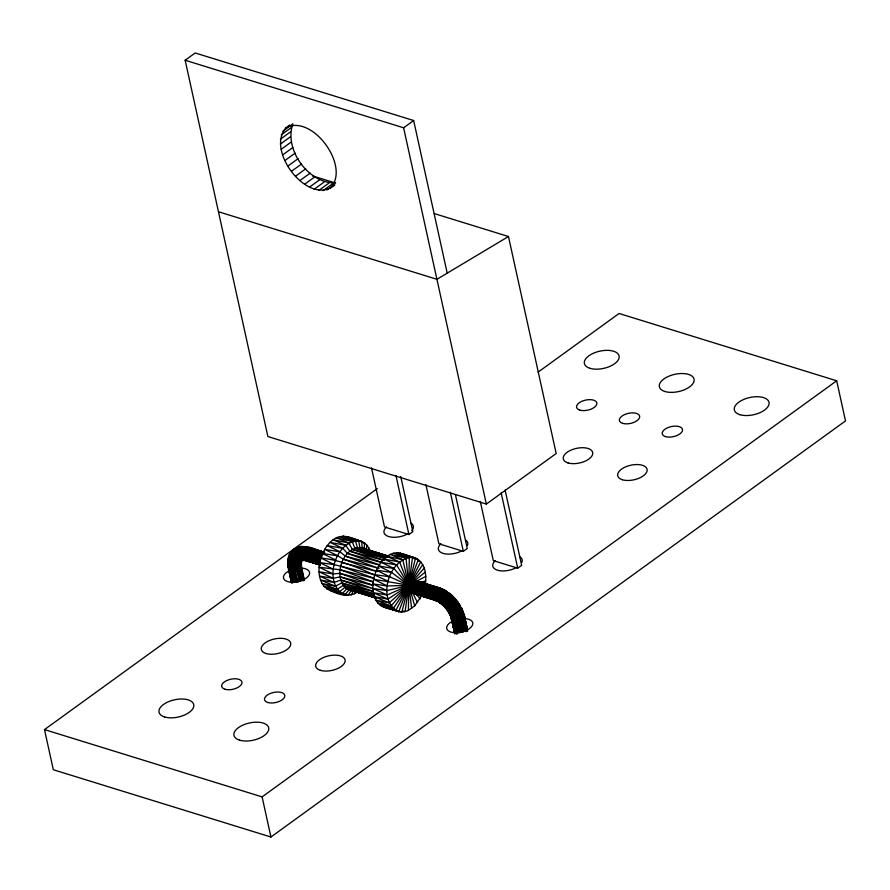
<?xml version="1.0" encoding="UTF-8"?>
<svg xmlns="http://www.w3.org/2000/svg" width="890" height="890" viewBox="0 0 890 890"><rect width="100%" height="100%" fill="white"/><g stroke="black" fill="none" stroke-linecap="round" stroke-linejoin="round"><path stroke-width="1.33" d="M454.879 633.836L451.13 617.816L451.675 616.269M334.662 185.12C307.272 208.127 260.881 144.692 289.628 125.034M335.652 182.928C308.441 183.74 283.821 149.553 292.866 123.91L282.831 131.175M357.769 591.783C347.712 599.248 332.76 593.118 324.049 586.388C318.742 579.768 318.264 570.646 319.721 562.602C321.557 553.825 325.885 545.247 333.138 539.74C342.639 532.22 354.954 539.017 364.433 542.9L364.344 549.23L378.851 553.914M425.209 584.419C426.866 574.996 425.22 562.513 415.541 558.041C407.364 556.328 398.609 550.065 390.243 554.459C385.248 556.995 381.421 561.29 378.561 566.029C372.832 576.197 370.496 589.369 375.914 600.149C380.208 608.627 390.999 608.471 398.731 611.652C402.002 612.376 405.373 611.764 408.399 610.384L408.699 591.283C400.044 593.352 403.682 575.785 411.047 579.234L440.483 588.346L443.888 590.448M410.39 578.878L415.541 558.041L396.784 552.824L409.311 557.318L408.922 578.711L438.358 587.812L446.012 591.094L446.435 592.406M301.065 562.702C300.909 569.3 287.893 569.177 287.848 562.591C284.756 573.138 305.837 570.523 300.42 561.301L300.887 565.551L300.33 565.15M320.445 560.522C310.12 556.272 286.346 547.261 288.894 567.931L288.516 568.532C289.706 573.827 299.118 571.502 301.354 567.709L301.565 559.398C302.5 566.452 292.454 567.687 288.95 563.07C286.346 557.707 291.386 549.163 297.271 548.529M446.691 592.106L450.741 594.32L453.188 596.6L453.11 597.668L446.691 592.106L446.024 592.362L442.33 595.61L439.927 600.249L440.094 602.83L442.575 604.599L440.094 602.83M287.804 563.314L288.738 558.431L288.093 561.868M287.937 564.049L288.304 559.143M319.833 564.805L305.292 560.311C299.685 557.696 303.167 546.516 309.275 547.606L323.815 552.1M375.269 597.413L346.833 588.902L341.96 593.852L329.233 590.148L347.99 595.354L351.528 590.081L349.103 589.792L344.864 594.987C321.223 583.94 335.897 536.781 361.674 541.376L362.185 548.04L388.886 556.573M376.147 598.147L349.103 589.792C330.691 581.192 342.116 544.457 362.185 548.04L387.951 555.994M406.407 591.583L398.731 611.652C376.114 600.616 388.496 558.086 412.515 557.285L409.678 578.7L439.838 587.99L441.54 589.558M301.577 560.277C299.296 569.322 282.942 561.323 290.251 553.714M463.901 614.222L462.455 610.451L463.801 614.723L460.853 617.426L453.7 619.173L451.319 618.239L450.607 614.901L451.319 616.815M288.56 569.667L288.249 564.816L291.987 582.65M293.767 550.243C281.463 555.449 298.306 570.256 302.144 558.953M366.346 549.798L366.847 545.136L364.433 542.9L346.043 536.537L358.648 540.63L359.838 547.461L388.107 556.461M450.952 595.655C448.771 590.838 436.801 604.577 444.611 605.979M301.076 562.569L301.198 560.967M368.327 550.621L368.861 548.029L366.847 545.136M445.345 607.714L449.205 603.542L455.324 599.104L459.574 604.722L455.313 608.126L448.471 611.753L445.345 607.714L446.58 607.28M445.445 607.792C439.916 603.954 454.345 591.45 455.146 599.893M288.004 560.7L288.883 556.662L292.899 550.632M288.126 561.512C290.719 544.547 312.023 556.484 320.823 558.33M462.043 610.251C461.81 603.976 459.774 611.797 456.158 611.886C454.834 612.398 449.294 615.669 449.706 612.988M401.857 612.009L407.153 591.661L438.926 601.262M301.354 567.709L300.531 563.37M454.645 633.313L451.831 618.706L452.42 621.365M449.394 613.666C450.952 620.386 466.761 613.555 461.265 607.692M294.512 549.141C284.488 553.324 296.392 567.475 302.311 559.621C297.149 565.784 302.689 574.284 303.134 580.948M288.549 558.341C293.789 544.313 312.279 555.571 321.19 557.274M301.955 559.843C298.462 566.385 303.045 573.739 303.657 580.358M354.531 593.719L355.577 591.26M454.623 633.179L451.686 619.863C455.035 624.847 468.218 620.731 463.801 613.766M408.399 610.384L414.718 605.812L421.671 595.688M400.545 611.641L383.101 606.802L395.828 610.507L405.729 591.305L437.368 600.661L407.92 591.561L405.106 611.586L402.48 610.907M351.239 594.932L353.497 590.782M448.271 611.741L448.638 611.107M300.052 547.65C285.456 546.427 294.078 567.575 304.169 559.209C294.445 565.773 289.016 545.437 301.176 546.838M395.828 610.507L380.341 605.278L393.224 608.627L405.106 590.86L440.517 602.074M412.86 579.334L422.728 564.683M289.528 555.349C296.882 543.968 312.423 555.182 321.679 556.272M393.224 608.627L377.916 603.042L391.01 606.046L404.583 590.248L435.955 600.082L444.177 606.09M413.372 580.269L424.263 568.154M330.201 188.346C351.383 166.686 311.578 112.485 285.167 128.26M291.063 552.657C299.863 544.157 312.768 554.426 322.258 555.36M391.01 606.046L375.914 600.149L389.23 602.853L404.16 589.491L433.608 598.603C447.77 603.687 454.034 619.496 455.569 633.346M341.96 593.852L326.474 588.624L339.357 591.972L344.808 587.433L374.657 596.089M457.037 602.296L457.638 601.84L455.324 599.104M414.796 580.525L425.286 572.092M457.638 601.84L446.88 609.672L445.389 607.514M434.32 213.589L508.468 236.518L556.183 453.511L486.352 504.074L267.879 436.523L185.153 60.242L195.188 52.977L413.65 120.528L447.203 273.152M281.229 134.857L291.264 127.593M280.417 139.185L290.452 131.92M280.406 144.058L290.429 136.793M281.195 149.32L291.23 142.055M282.764 154.827L292.799 147.562M285.078 160.411L295.113 153.147M288.06 165.929L298.094 158.665M291.631 171.203L301.666 163.938M295.68 176.098L305.715 168.822M300.097 180.447L310.132 173.183M304.747 184.163L314.782 176.899M309.509 187.1L319.543 179.836M314.237 189.203L324.272 181.938M185.153 60.242L403.615 127.793L413.65 120.528M318.798 190.404L328.833 183.14M323.059 190.66L333.094 183.396M326.897 189.97L334.696 184.319M538.116 372.12L619.073 313.491L836.678 380.786L845.5 420.914L270.927 837.023L53.322 769.739L44.5 729.6L377.327 488.566M304.324 546.816C291.497 543.267 294.991 565.094 306.093 559.654M371.497 467.84L384.502 526.969L408.922 534.523L412.849 531.675L400.734 476.573M425.898 484.661L438.904 543.79L463.323 551.344L467.25 548.496L455.435 494.74M480.3 501.482L493.305 560.622L517.724 568.165L521.651 565.317L505.108 490.067M44.5 729.6L262.105 796.884L836.678 380.786M339.357 591.972L324.049 586.388L337.143 589.391L343.084 585.431L374.378 594.22M389.23 602.853L374.378 596.678L387.94 599.137L403.86 588.613L433.297 597.724C447.97 602.986 454.668 619.251 456.303 633.658M508.468 236.518L436.923 279.293L218.462 211.742M302.188 560.033L302.989 559.576M293.133 550.376C302.622 544.713 313.436 553.502 322.914 554.57M296.292 548.552L298.15 547.484M416.342 581.37L425.765 576.397M337.143 589.391L322.047 583.495L335.363 586.198L341.704 582.95L373.166 591.538M303.479 546.616C295.458 546.36 296.648 562.013 304.68 559.543C293.589 560.11 298.673 575.185 300.408 581.159M387.94 599.137L373.355 592.74L387.195 594.998L403.682 587.634L433.118 596.734C448.304 602.196 455.446 618.917 457.16 633.869M334.073 582.483L340.703 580.046L373.678 588.835L340.114 576.831L333.327 578.344L319.488 576.086L334.073 582.483L320.511 580.024L335.363 586.198M458.739 604.833L459.574 604.722M296.415 548.051L300.275 546.838M295.658 548.596L302.778 547.906L323.637 553.914M443.031 589.314C437.224 586.899 431.85 599.593 438.203 601.373M442.096 603.109C432.996 603.576 439.96 587.389 446.012 591.094M419.246 582.616L425.687 580.936M387.195 594.998L372.877 588.435L386.994 590.571L403.626 586.588L433.074 595.688C448.237 601.162 456.025 617.538 457.827 632.656M324.805 552.445C318.342 551.755 302.789 540.33 300.342 552.545C298.45 563.036 313.903 561.523 319.543 564.694M305.292 560.311L319.766 564.193M298.306 581.849C294.857 575.174 292.387 557.14 305.292 559.932M302.522 559.943C292.443 561.59 298.228 575.819 299.385 581.548M298.573 547.394L303.534 547.361L323.103 553.035M333.327 578.344L319.009 571.781L333.127 573.905L339.958 573.371L373.344 581.96M386.994 590.571L372.955 583.907L387.35 585.965L403.715 585.498L433.163 594.598C448.794 600.249 456.982 617.059 458.873 632.679M439.838 587.99C433.73 586.899 430.259 598.069 435.855 600.683M388.262 607.536L386.127 607.558L398.731 611.652M333.127 573.905L319.087 567.241L340.236 569.789L373.833 578.344M302.622 546.605L306.727 547.005L308.129 547.94M301.766 546.794L323.882 552.712M303.679 559.921L304.469 560.021M374.779 574.762L334.384 564.661L319.721 562.602L333.483 569.3M459.963 632.601C457.994 616.514 449.439 599.304 433.374 593.497L403.926 584.396L373.589 579.256L387.35 585.965M388.251 581.315C366.769 571.369 344.641 560.578 320.889 557.986L334.384 564.661M374.757 574.651L389.675 576.765L404.271 583.317L433.708 592.417C450.162 598.369 459.029 615.924 461.076 632.423M342.049 562.625L377.393 571.625L343.54 559.265L337.722 555.783L322.569 553.536L335.808 560.11M462.166 632.145C460.074 615.313 450.93 597.468 434.164 591.394L404.716 582.294L391.589 572.437L376.426 570.19L389.675 576.765M343.54 559.265L379.051 568.387L345.353 556.161L340.058 551.811L324.694 549.375L337.722 555.783M463.212 631.789C461.087 614.678 451.72 596.623 434.709 590.459L405.273 581.348L393.914 568.465L378.561 566.029L391.589 572.437M379.719 564.994L347.445 553.424L342.75 548.296L327.22 545.615L340.058 551.811M464.18 631.355C462.032 614.067 452.521 595.855 435.355 589.625L405.907 580.514L396.617 564.95L381.076 562.269L393.914 568.465M381.944 562.48L349.77 551.133L345.721 545.347L330.057 542.377L342.75 548.296M465.047 630.854C462.911 613.466 453.31 595.188 436.055 588.924L406.619 579.824L399.588 562.013L383.924 559.031L396.617 564.95M384.347 560.444L352.229 549.353L348.891 543.056L333.138 539.74L345.721 545.347M465.782 630.309C463.668 612.921 454.056 594.642 436.812 588.379L407.364 579.279L402.758 559.71L387.005 556.395L399.588 562.013M385.581 558.508L354.787 548.118L352.162 541.476L336.376 537.794L348.891 543.056M466.672 631.055C464.625 613.355 455.246 594.398 437.58 588.012L408.143 578.901L406.029 558.13L390.243 554.459L402.758 559.71M305.136 546.816L324.105 552.212M320.567 559.432C309.82 554.815 285.734 546.271 288.405 567.386M320.456 561.59C311.689 561.101 300.075 551.021 291.864 558.475C286.469 565.74 291.664 575.296 292.632 583.006M320.066 562.436C311.634 561.979 300.475 552.201 292.554 559.354C287.559 566.018 292.143 574.84 293.122 581.949M320.333 563.348C312.045 562.958 301.165 553.213 293.366 560.133C288.527 566.641 293.144 575.207 294.034 582.127M319.399 563.748C311.689 563.314 301.532 554.281 294.29 560.789C289.606 567.153 294.234 575.474 295.035 582.216M319.899 564.405C312.323 564.026 302.422 555.004 295.269 561.312C290.741 567.52 295.38 575.63 296.103 582.194M320.289 564.738C312.924 564.36 303.268 555.649 296.303 561.668C291.909 567.764 296.559 575.652 297.204 582.071M305.949 546.816L306.727 547.005M386.861 557.173L357.346 547.484L355.444 540.664L339.668 536.592L352.162 541.476M409.311 557.318L393.536 553.257L406.029 558.13M361.852 542.232L364.433 542.9M413.149 558.219L417.01 559.22M345.353 556.161L379.685 565.117M340.114 576.831L373.288 585.486M347.445 553.424L381.899 562.58M349.77 551.133L382.967 560.166M352.229 549.353L385.481 558.631M358.648 540.63L342.917 536.169L355.444 540.664M354.787 548.118L386.716 557.285M361.674 541.376L348.947 537.671L350.682 538.928M412.515 557.285L399.91 553.191L415.541 558.041M357.346 547.484L387.918 556.528M356.846 591.65L352.863 590.471L375.947 597.857M359.504 592.44L368.816 595.188M371.475 595.977L375.469 597.157M322.425 552.111L311.823 548.896L322.113 552.189M323.359 552.178L307.795 547.439L323.649 552.445M359.838 547.461L389.041 556.361M349.103 589.792L375.647 597.891M312.512 175.92L335.018 182.884M412.904 580.169L425.698 584.129M428.257 584.919L437.224 587.689M320.133 564.872L304.603 560.033L320.489 564.894L306.026 560.389M362.185 548.04L388.663 556.361M309.275 547.606L324.149 552.445M303.991 559.587L319.499 564.471M346.833 588.902L375.958 598.058M306.794 560.288L320.011 564.46M307.017 547.628L322.87 552.69M303.457 558.976L320.244 564.316M303.034 558.23L319.788 563.593M306.238 548.006L323.415 553.536M305.493 548.552L322.681 554.125M302.733 557.34L319.454 562.747M344.808 587.433L375.157 597.246M304.792 549.252L322.514 555.037M302.555 556.361L320.522 562.213M332.259 590.893L344.864 594.987M304.146 550.076L321.891 555.905M302.511 555.316L320.433 561.178M303.601 551.021L321.368 556.873M303.145 552.045L322.224 558.33M302.811 553.124L320.656 558.998M302.589 554.225L320.478 560.099M343.084 585.431L374.612 595.899M402.814 554.325L418.3 559.554L411.047 579.234L411.625 579.768L420.714 561.79L418.166 560.867M341.704 582.95L374.367 594.064M340.703 580.046L373.188 591.349M339.958 573.371L373.333 585.375M344.23 594.008L347.99 595.354M340.236 569.789L373.411 581.837M340.937 566.173L373.911 578.222M439.115 587.801L442.464 588.98M435.166 600.416L437.524 601.317M441.818 588.824L445.623 590.649M441.106 588.857L448.671 593.241L445.134 590.359M444.555 590.237L447.67 592.173M439.838 602.219L443.064 604.544M438.236 601.618L440.906 603.287M463.089 613.054L467.372 629.286M448.504 592.707L450.941 594.631M447.292 592.017L451.019 595.087M309.92 547.973L310.499 548.496M450.418 594.153L453.299 596.834M449.973 594.131L455.413 599.515L460.219 606.524M452.943 596.5L455.535 599.259M452.565 596.545L457.282 602.096L462.611 611.508M452.076 596.723C461.287 605.567 465.203 618.161 467.083 630.454M443.643 605.601L445.69 607.748M415.775 593.674L420.08 598.814M457.538 601.918L459.529 604.877M447.014 609.572L448.471 611.753M467.283 629.998L464.313 616.247L467.584 630.198M459.451 604.655L461.276 607.959M448.36 611.408L449.75 614.011M448.237 611.619L449.483 613.877M412.693 593.007L417.555 602.563M461.087 607.525L462.733 611.085M449.461 613.366L452.287 620.853M368.861 548.029L370.396 551.5M301.488 566.552L301.276 566.018L304.458 580.502M462.399 611.185L467.617 631.199M450.396 615.346L454.99 632.957M410.946 592.796L414.718 605.812M463.334 613.966L463.835 615.813M453.021 624.024L454.212 629.352M465.036 621.187L466.238 626.56M464.313 616.247L467.295 629.697M501.17 492.915L517.724 568.165M403.615 127.793L486.352 504.074M450.318 492.215L463.323 551.344M395.916 475.394L408.922 534.523M301.187 566.897L304.002 579.757M302.155 580.169C301.61 573.994 296.047 564.527 302.645 559.543C295.002 563.915 300.52 574.484 301.343 580.692M288.516 568.532L291.453 581.915M291.508 582.216L288.004 565.484M288.449 569.111L291.508 583.05M262.105 796.884L270.927 837.023M464.613 616.748L467.528 630.076M451.664 619.295L454.812 633.713M464.402 618.472L467.016 630.587M452.854 621.253L455.435 633.268M451.831 618.706L455.035 633.502M463.968 619.073L466.56 631.188M453.566 621.576L456.136 633.591M463.367 619.651L465.937 631.755M454.412 621.81L456.971 633.836M462.622 620.197L464.892 630.954M461.743 620.686L464.002 631.444M456.414 621.977L458.661 632.679M455.368 621.943L457.627 632.634M460.764 621.12L463.011 631.867M459.707 621.465L461.955 632.2M458.606 621.732L460.853 632.456M457.493 621.899L459.741 632.623M287.948 566.14L288.082 566.774M301.521 567.119L300.831 561.99M409.634 592.173L411.636 608.437M301.165 564.572L301.198 565.228M516.478 567.531A15.041 7.476 -12.4 0 1 497.254 570.123A15.041 7.476 -12.4 0 1 495.407 560.555M519.949 556.851A15.041 7.476 -12.4 0 1 521.896 562.258M462.077 550.699A15.041 7.476 -12.4 0 1 442.853 553.302A15.041 7.476 -12.4 0 1 441.006 543.734M465.548 540.03A15.041 7.476 -12.4 0 1 467.495 545.437M411.147 523.198A15.041 7.476 -12.4 0 1 411.77 530.696M407.676 533.878A15.041 7.476 -12.4 0 1 388.452 536.481A15.041 7.476 -12.4 0 1 386.605 526.913M301.955 568.165A13.317 6.619 -12.4 0 1 307.317 577.232A13.317 6.619 -12.4 0 1 287.359 581.493A13.317 6.619 -12.4 0 1 288.927 570.946M463.879 618.583A13.317 6.619 -12.4 0 1 471.021 627.227A13.317 6.619 -12.4 0 1 450.896 632.067A13.317 6.619 -12.4 0 1 452.142 621.409M239.532 740.146A17.756 8.822 -12.4 0 0 268.368 730.768A17.756 8.822 -12.4 0 0 246.107 723.881A17.756 8.822 -12.4 0 0 239.532 740.146M164.572 716.962A17.756 8.822 -12.4 0 0 193.408 707.583A17.756 8.822 -12.4 0 0 171.147 700.708A17.756 8.822 -12.4 0 0 164.572 716.962M579.802 410.101A10.357 5.151 -12.4 0 0 596.623 404.627A10.357 5.151 -12.4 0 0 583.64 400.622A10.357 5.151 -12.4 0 0 579.802 410.101M622.633 423.351A10.357 5.151 -12.4 0 0 639.454 417.877A10.357 5.151 -12.4 0 0 626.471 413.861A10.357 5.151 -12.4 0 0 622.633 423.351M665.475 436.601A10.357 5.151 -12.4 0 0 682.296 431.127A10.357 5.151 -12.4 0 0 669.302 427.111A10.357 5.151 -12.4 0 0 665.475 436.601M320.4 670.337A15.041 7.476 -12.4 0 0 344.808 662.405A15.041 7.476 -12.4 0 0 325.963 656.575A15.041 7.476 -12.4 0 0 320.4 670.337M265.999 653.516A15.041 7.476 -12.4 0 0 290.407 645.584A15.041 7.476 -12.4 0 0 271.561 639.754A15.041 7.476 -12.4 0 0 265.999 653.516M589.948 368.315A17.756 8.822 -12.4 0 0 618.773 358.937A17.756 8.822 -12.4 0 0 596.523 352.051A17.756 8.822 -12.4 0 0 589.948 368.315M664.908 391.5A17.756 8.822 -12.4 0 0 693.744 382.122A17.756 8.822 -12.4 0 0 671.483 375.235A17.756 8.822 -12.4 0 0 664.908 391.5M739.868 414.673A17.756 8.822 -12.4 0 0 768.704 405.295A17.756 8.822 -12.4 0 0 746.443 398.42A17.756 8.822 -12.4 0 0 739.868 414.673M567.987 462.922A15.041 7.476 -12.4 0 0 592.406 454.979A15.041 7.476 -12.4 0 0 573.56 449.15A15.041 7.476 -12.4 0 0 567.987 462.922M622.399 479.743A15.041 7.476 -12.4 0 0 646.808 471.8A15.041 7.476 -12.4 0 0 627.962 465.982A15.041 7.476 -12.4 0 0 622.399 479.743M267.768 702.488A10.357 5.151 -12.4 0 0 284.578 697.015A10.357 5.151 -12.4 0 0 271.595 692.999A10.357 5.151 -12.4 0 0 267.768 702.488M224.925 689.238A10.357 5.151 -12.4 0 0 241.746 683.765A10.357 5.151 -12.4 0 0 228.763 679.749A10.357 5.151 -12.4 0 0 224.925 689.238"/></g></svg>
